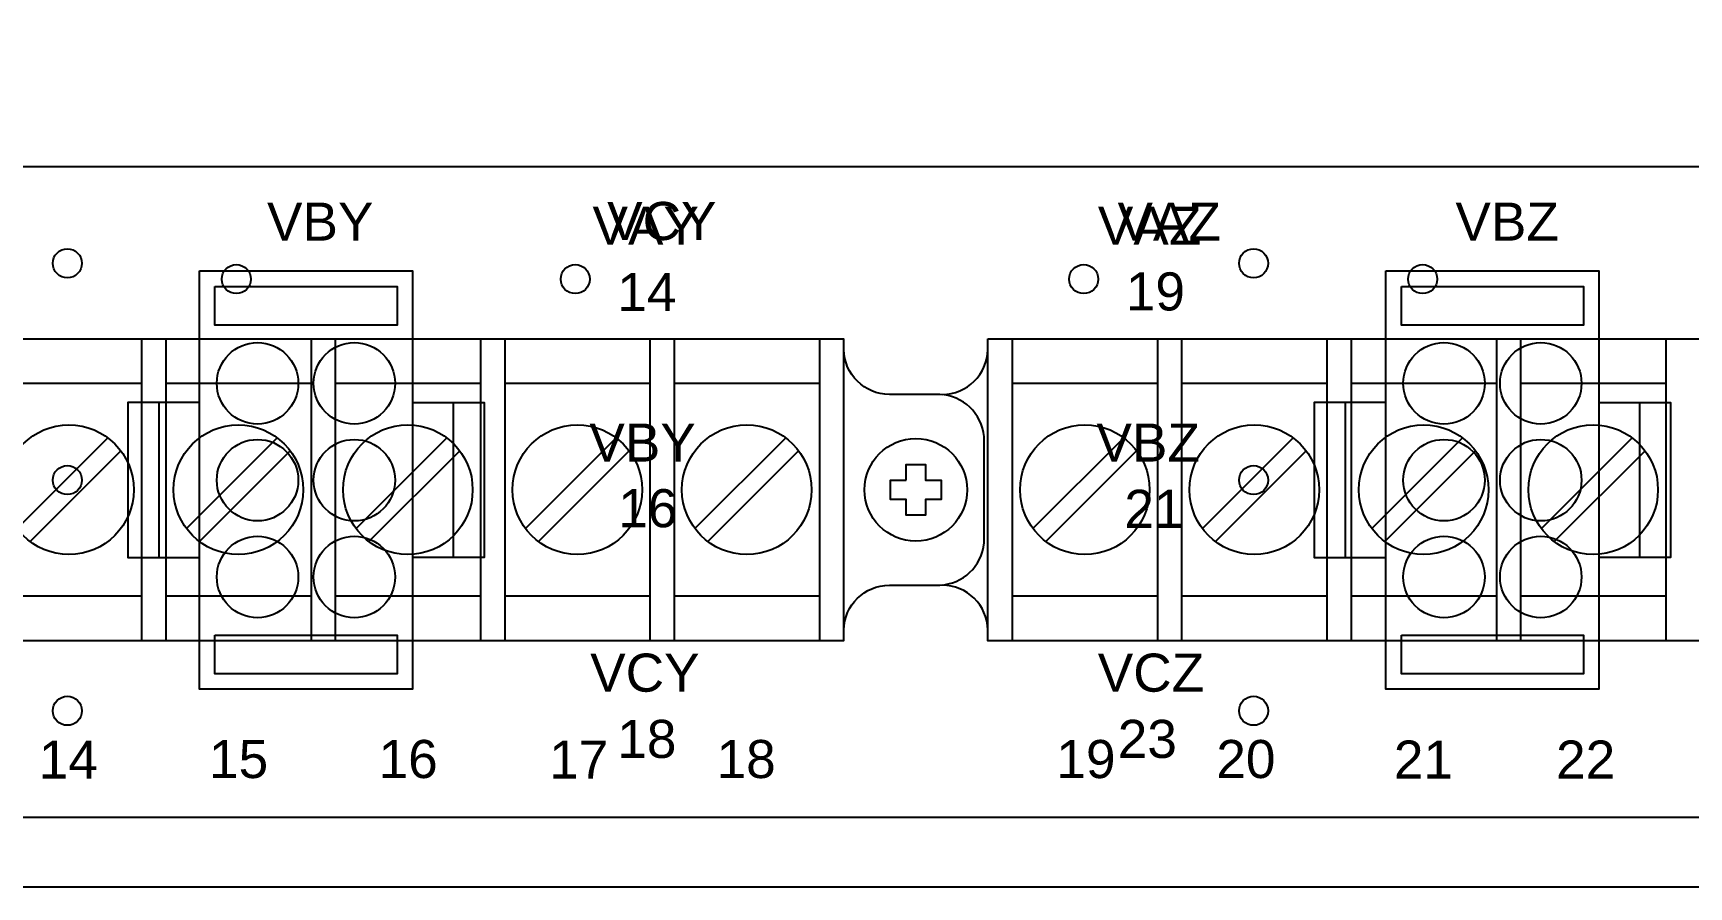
# Model space of a CAD drawing. Extents: x 1 to 47, y 1 to 34.6.
# Drawn here: x 34.401 to 38.675, y 6.845 to 9.049 of the extents above; entities that cross this region are included whole.
import ezdxf

# ---------------------------------------------------------------- set-up
doc = ezdxf.new("R2010")
doc.units = 0
doc.header["$MEASUREMENT"] = 0
for name, color, linetype in [('10_0______DWG_', 7, 'CONTINUOUS'), ('2_1__X__SCREW_TERMINAL_BLO', 7, 'CONTINUOUS'), ('2_2__2__CONNECTORIZED', 7, 'CONTINUOUS')]:
    doc.layers.add(name, color=color, linetype=linetype)
doc.styles.add('ARIAL', font='arial.ttf')

msp = doc.modelspace()

# ---------------------------------------------------------------- linework, layer by layer
at = {"layer": '10_0______DWG_'}
msp.add_lwpolyline([(44.25, 6.9347), (44.25, 14.8147, 0.414214), (44.16, 14.9047), (27.09, 14.9047, 0.414214), (27, 14.8147), (27, 6.9347, 0.381966), (27.08, 6.8453), (44.17, 6.8453, 0.381966)], format="xyb", close=True, dxfattribs=at)
msp.add_lwpolyline([(40.0055, 7.4775), (40.0055, 7.0744, -0.414214), (39.9555, 7.0245), (27.2942, 7.0245, -0.414214), (27.2442, 7.0744), (27.2442, 8.6545, -0.414214), (27.2942, 8.7045), (39.9555, 8.7045, -0.414214), (40.0055, 8.6545), (40.0055, 7.6826)], format="xyb", dxfattribs=at)
at = {"layer": '2_1__X__SCREW_TERMINAL_BLO'}
for points in [[(33.8054, 8.2603), (36.493, 8.2603), (36.493, 7.4803), (33.8054, 7.4803)], [(36.8655, 8.2603), (39.5531, 8.2603), (39.5531, 7.4803), (36.8655, 7.4803)], [(36.6544, 7.8951), (36.6544, 7.9354), (36.7043, 7.9354), (36.7043, 7.8951), (36.7445, 7.8951), (36.7445, 7.8451), (36.7043, 7.8451), (36.7043, 7.8052), (36.6544, 7.8052), (36.6544, 7.8451), (36.6142, 7.8451), (36.6142, 7.8951)]]:
    msp.add_lwpolyline(points, close=True, dxfattribs=at)
for points in [[(34.6805, 8.2603), (34.6805, 7.4803)], [(34.743, 8.2603), (34.743, 7.4803)], [(35.118, 8.2603), (35.118, 7.4803)], [(35.1805, 8.2603), (35.1805, 7.4803)], [(35.5555, 8.2603), (35.5555, 7.4803)], [(35.6181, 8.2603), (35.6181, 7.4803)], [(35.9931, 8.2603), (35.9931, 7.4803)], [(36.0554, 8.2603), (36.0554, 7.4803)], [(36.4304, 8.2603), (36.4304, 7.4803)], [(36.9281, 8.2603), (36.9281, 7.4803)], [(37.3031, 8.2603), (37.3031, 7.4803)], [(37.3656, 8.2603), (37.3656, 7.4803)], [(37.7406, 8.2603), (37.7406, 7.4803)], [(37.8031, 8.2603), (37.8031, 7.4803)], [(38.1781, 8.2603), (38.1781, 7.4803)], [(38.2407, 8.2603), (38.2407, 7.4803)], [(38.6157, 8.2603), (38.6157, 7.4803)], [(34.3055, 8.1452), (34.6805, 8.1452)], [(34.743, 8.1452), (35.118, 8.1452)], [(35.1805, 8.1452), (35.5555, 8.1452)], [(35.6181, 8.1452), (35.9931, 8.1452)], [(36.0554, 8.1452), (36.4304, 8.1452)], [(36.9281, 8.1452), (37.3031, 8.1452)], [(37.3656, 8.1452), (37.7406, 8.1452)], [(37.8031, 8.1452), (38.1781, 8.1452)], [(38.2407, 8.1452), (38.6157, 8.1452)], [(34.5934, 8.0043), (34.3593, 7.7701)], [(35.0308, 8.0043), (34.7966, 7.7701)], [(35.4683, 8.0043), (35.2342, 7.7701)], [(35.9059, 8.0043), (35.6717, 7.7701)], [(36.3434, 8.0043), (36.1092, 7.7701)], [(37.216, 8.0043), (36.9819, 7.7701)], [(37.6536, 8.0043), (37.4194, 7.7701)], [(38.0909, 8.0043), (37.8568, 7.7701)], [(38.5285, 8.0043), (38.2943, 7.7701)], [(34.6269, 7.9708), (34.3927, 7.7367)], [(35.0642, 7.9708), (34.8301, 7.7367)], [(35.5018, 7.9708), (35.2676, 7.7367)], [(35.9393, 7.9708), (35.7051, 7.7367)], [(36.3768, 7.9708), (36.1426, 7.7367)], [(37.2495, 7.9708), (37.0153, 7.7367)], [(37.687, 7.9708), (37.4528, 7.7367)], [(38.1243, 7.9708), (37.8902, 7.7367)], [(38.5619, 7.9708), (38.3277, 7.7367)], [(34.6805, 7.5954), (34.3055, 7.5954)], [(35.118, 7.5954), (34.743, 7.5954)], [(35.5555, 7.5954), (35.1805, 7.5954)], [(35.9931, 7.5954), (35.6181, 7.5954)], [(36.4304, 7.5954), (36.0554, 7.5954)], [(37.3031, 7.5954), (36.9281, 7.5954)], [(37.7406, 7.5954), (37.3656, 7.5954)], [(38.1781, 7.5954), (37.8031, 7.5954)], [(38.6157, 7.5954), (38.2407, 7.5954)]]:
    msp.add_lwpolyline(points, dxfattribs=at)
for points in [[(36.4932, 7.5084, -0.403969), (36.6111, 7.6243), (36.7413, 7.6243, 0.374201), (36.8559, 7.7331), (36.8559, 8.0075, 0.374201), (36.7413, 8.1163), (36.6111, 8.1163, -0.403969), (36.4932, 8.2322)], [(36.7475, 8.1163, 0.403969), (36.8655, 8.2322)], [(36.8655, 7.5084, 0.403969), (36.7475, 7.6243)]]:
    msp.add_lwpolyline(points, format="xyb", dxfattribs=at)
for centre, radius in [((34.9252, 8.4142), 0.0375), ((35.8002, 8.4142), 0.0375), ((37.1128, 8.4142), 0.0375), ((37.9878, 8.4142), 0.0375), ((34.4931, 7.8705), 0.1673), ((34.9304, 7.8705), 0.1673), ((35.368, 7.8705), 0.1673), ((35.8055, 7.8705), 0.1673), ((36.243, 7.8705), 0.1673), ((37.1157, 7.8705), 0.1673), ((37.5532, 7.8705), 0.1673), ((37.9905, 7.8705), 0.1673), ((38.4281, 7.8705), 0.1673), ((36.6793, 7.8703), 0.1324)]:
    msp.add_circle(centre, radius, dxfattribs=at)
at = {"layer": '2_2__2__CONNECTORIZED'}
for points in [[(34.8301, 8.4353), (35.3799, 8.4353), (35.3799, 7.3553), (34.8301, 7.3553)], [(37.8931, 8.4353), (38.4429, 8.4353), (38.4429, 7.3553), (37.8931, 7.3553)], [(34.87, 8.3952), (35.34, 8.3952), (35.34, 8.2953), (34.87, 8.2953)], [(37.933, 8.3952), (38.403, 8.3952), (38.403, 8.2953), (37.933, 8.2953)], [(34.87, 7.4953), (35.34, 7.4953), (35.34, 7.3952), (34.87, 7.3952)], [(37.933, 7.4953), (38.403, 7.4953), (38.403, 7.3952), (37.933, 7.3952)]]:
    msp.add_lwpolyline(points, close=True, dxfattribs=at)
for points in [[(34.8301, 8.0953), (34.6451, 8.0953), (34.6451, 7.6953), (34.8301, 7.6953)], [(34.725, 8.0953), (34.725, 7.6953)], [(35.3799, 8.0953), (35.5649, 8.0953), (35.5649, 7.6953), (35.3799, 7.6953)], [(35.485, 8.0953), (35.485, 7.6953)], [(37.8931, 8.0953), (37.7081, 8.0953), (37.7081, 7.6953), (37.8931, 7.6953)], [(37.788, 8.0953), (37.788, 7.6953)], [(38.4429, 8.0953), (38.6279, 8.0953), (38.6279, 7.6953), (38.4429, 7.6953)], [(38.548, 8.0953), (38.548, 7.6953)]]:
    msp.add_lwpolyline(points, dxfattribs=at)
for centre, radius in [((34.489, 8.4549), 0.0375), ((37.5514, 8.4549), 0.0375), ((34.9799, 8.1452), 0.1051), ((35.2299, 8.1452), 0.1051), ((38.0429, 8.1452), 0.1051), ((38.2929, 8.1452), 0.1051), ((34.9799, 7.8951), 0.1051), ((35.2299, 7.8951), 0.1051), ((38.0429, 7.8951), 0.1051), ((38.2929, 7.8951), 0.1051), ((34.489, 7.8953), 0.0375), ((37.5514, 7.8953), 0.0375), ((34.9799, 7.6452), 0.1051), ((35.2299, 7.6452), 0.1051), ((38.0429, 7.6452), 0.1051), ((38.2929, 7.6452), 0.1051), ((34.489, 7.2998), 0.0375), ((37.5514, 7.2998), 0.0375)]:
    msp.add_circle(centre, radius, dxfattribs=at)

# ---------------------------------------------------------------- texts
at = {"layer": '2_1__X__SCREW_TERMINAL_BLO', "style": 'ARIAL'}
for s, p in [('VBY', (35.0044, 8.5134)), ('VCY', (35.8825, 8.515)), ('VAZ', (37.2001, 8.5134)), ('VBZ', (38.0724, 8.5134)), ('15', (34.8547, 7.1262)), ('16', (35.2923, 7.1262)), ('18', (36.1649, 7.1262)), ('19', (37.0422, 7.1262)), ('20', (37.4551, 7.1262)), ('21', (37.9135, 7.1247)), ('22', (38.3322, 7.1247)), ('14', (34.4151, 7.1247)), ('17', (35.7327, 7.1247))]:
    msp.add_text(s, height=0.09833, dxfattribs=at).set_placement(p)
at = {"layer": '2_2__2__CONNECTORIZED', "style": 'ARIAL'}
for s, p in [('VAY', (35.8447, 8.5026)), ('VAZ', (37.1493, 8.5026)), ('14', (35.9088, 8.3316)), ('19', (37.2215, 8.3332)), ('VBY', (35.8366, 7.943)), ('VBZ', (37.1457, 7.943)), ('16', (35.911, 7.7736)), ('21', (37.2177, 7.772)), ('VCY', (35.8387, 7.3491)), ('VCZ', (37.1491, 7.3491)), ('18', (35.9086, 7.1781)), ('23', (37.2007, 7.1781))]:
    msp.add_text(s, height=0.09833, dxfattribs=at).set_placement(p)

doc.saveas('drawing.dxf')
